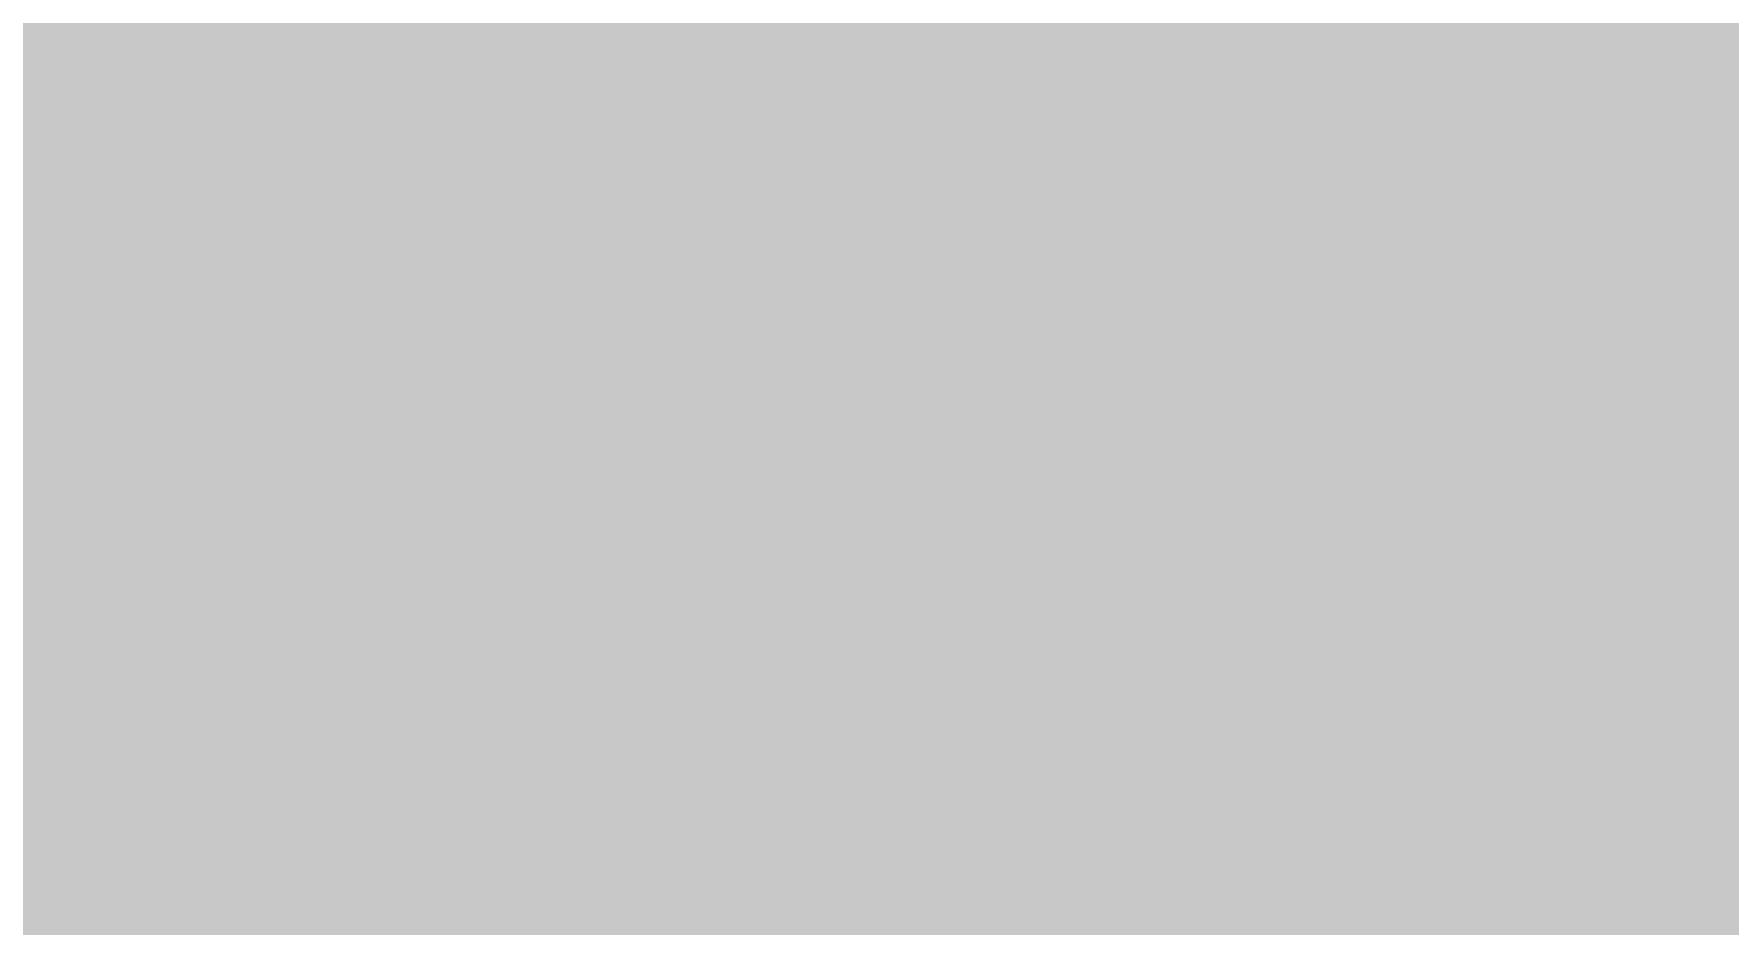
# Model space of a CAD drawing. Header units: millimetres. Extents: x -0.08 to 7.12, y -0.08 to 3.98.
# Drawn here: x 0.52 to 0.8624, y 2.7467 to 2.9266 of the extents above; entities that cross this region are included whole.
import ezdxf

# ---------------------------------------------------------------- set-up
doc = ezdxf.new("R2010")
doc.units = ezdxf.units.MM
doc.header["$MEASUREMENT"] = 0
for name, color, linetype in [('BottomLayer', 5, 'Continuous'), ('BottomSolder', 6, 'Continuous'), ('TopLayer', 1, 'Continuous'), ('TopOverlay', 2, 'Continuous'), ('TopPaste', 8, 'Continuous'), ('TopSolder', 216, 'Continuous'), ('ViaHoleLayer', 16, 'Continuous')]:
    doc.layers.add(name, color=color, linetype=linetype)
doc.styles.add('Arial', font='', dxfattribs={"height": 0.2})
doc.styles.get('Arial').set_extended_font_data('Arial')

# ---------------------------------------------------------------- blocks, each defined once
blk = doc.blocks.new('T__________21')
at = {"layer": 'TopLayer'}
blk.add_hatch(color=1, dxfattribs=at).paths.add_polyline_path([(0.015, 0.03), (-0.015, 0.03), (-0.03, 0.015), (-0.03, -0.015), (-0.015, -0.03), (0.015, -0.03), (0.03, -0.015), (0.03, 0.015)])
at = {"layer": 'TopPaste'}
blk.add_hatch(color=8, dxfattribs=at).paths.add_polyline_path([(0.015, 0.03), (-0.015, 0.03), (-0.03, 0.015), (-0.03, -0.015), (-0.015, -0.03), (0.015, -0.03), (0.03, -0.015), (0.03, 0.015)])
at = {"layer": 'TopSolder'}
blk.add_hatch(color=216, dxfattribs=at).paths.add_polyline_path([(0.017, 0.034), (-0.017, 0.034), (-0.034, 0.017), (-0.034, -0.017), (-0.017, -0.034), (0.017, -0.034), (0.034, -0.017), (0.034, 0.017)])
at = {"layer": 'TopOverlay', "const_width": 0.00787}
for points in [[(-0.037, 0.017), (-0.017, 0.037)], [(-0.017, 0.037), (0.017, 0.037)], [(-0.017, 0.037), (0.017, 0.037)], [(0.017, 0.037), (0.037, 0.017)], [(-0.037, -0.017), (-0.037, 0.017)], [(0.037, -0.017), (0.037, 0.017)], [(-0.037, -0.017), (-0.017, -0.037)], [(0.017, -0.037), (0.037, -0.017)], [(-0.017, -0.037), (0.017, -0.037)], [(-0.017, -0.037), (0.017, -0.037)]]:
    blk.add_lwpolyline(points, dxfattribs=at)
at = {"layer": 'TopOverlay', "const_width": 0.00394}
for points in [[(-0.01897, 0.037, 1), (-0.01503, 0.037, 1)], [(-0.01897, 0.037, 1), (-0.01503, 0.037, 1)], [(-0.01897, 0.037, 1), (-0.01503, 0.037, 1)], [(0.01503, 0.037, 1), (0.01897, 0.037, 1)], [(0.01503, 0.037, 1), (0.01897, 0.037, 1)], [(0.01503, 0.037, 1), (0.01897, 0.037, 1)], [(-0.03897, 0.017, 1), (-0.03503, 0.017, 1)], [(-0.03897, 0.017, 1), (-0.03503, 0.017, 1)], [(0.03503, 0.017, 1), (0.03897, 0.017, 1)], [(0.03503, 0.017, 1), (0.03897, 0.017, 1)], [(-0.03897, -0.017, 1), (-0.03503, -0.017, 1)], [(-0.03897, -0.017, 1), (-0.03503, -0.017, 1)], [(0.03503, -0.017, 1), (0.03897, -0.017, 1)], [(0.03503, -0.017, 1), (0.03897, -0.017, 1)], [(-0.01897, -0.037, 1), (-0.01503, -0.037, 1)], [(-0.01897, -0.037, 1), (-0.01503, -0.037, 1)], [(-0.01897, -0.037, 1), (-0.01503, -0.037, 1)], [(0.01503, -0.037, 1), (0.01897, -0.037, 1)], [(0.01503, -0.037, 1), (0.01897, -0.037, 1)], [(0.01503, -0.037, 1), (0.01897, -0.037, 1)]]:
    blk.add_lwpolyline(points, format="xyb", close=True, dxfattribs=at)
blk = doc.blocks.new('SOT__223_35')
at = {"layer": 'TopLayer'}
for points in [[(-0.0748, 0.15945), (0.0748, 0.15945), (0.0748, 0.08071), (-0.0748, 0.08071)], [(-0.12008, -0.08071), (-0.06102, -0.08071), (-0.06102, -0.15945), (-0.12008, -0.15945)], [(-0.02953, -0.08071), (0.02953, -0.08071), (0.02953, -0.15945), (-0.02953, -0.15945)], [(0.06102, -0.08071), (0.12008, -0.08071), (0.12008, -0.15945), (0.06102, -0.15945)]]:
    blk.add_hatch(color=1, dxfattribs=at).paths.add_polyline_path(points)
at = {"layer": 'TopPaste'}
for points in [[(-0.0748, 0.15945), (0.0748, 0.15945), (0.0748, 0.08071), (-0.0748, 0.08071)], [(-0.12008, -0.08071), (-0.06102, -0.08071), (-0.06102, -0.15945), (-0.12008, -0.15945)], [(-0.02953, -0.08071), (0.02953, -0.08071), (0.02953, -0.15945), (-0.02953, -0.15945)], [(0.06102, -0.08071), (0.12008, -0.08071), (0.12008, -0.15945), (0.06102, -0.15945)]]:
    blk.add_hatch(color=8, dxfattribs=at).paths.add_polyline_path(points)
at = {"layer": 'TopSolder'}
for points in [[(-0.0788, 0.16345), (0.0788, 0.16345), (0.0788, 0.07671), (-0.0788, 0.07671)], [(-0.12408, -0.07671), (-0.05702, -0.07671), (-0.05702, -0.16345), (-0.12408, -0.16345)], [(-0.03353, -0.07671), (0.03353, -0.07671), (0.03353, -0.16345), (-0.03353, -0.16345)], [(0.05702, -0.07671), (0.12408, -0.07671), (0.12408, -0.16345), (0.05702, -0.16345)]]:
    blk.add_hatch(color=216, dxfattribs=at).paths.add_polyline_path(points)
at = {"layer": 'TopOverlay'}
for points, const_width in [([(-0.13, -0.072), (-0.13, 0.071)], 0.005), ([(-0.13, 0.071), (0.13, 0.071)], 0.005), ([(0.13, -0.072), (0.13, 0.071)], 0.005), ([(-0.13, -0.072), (0.13, -0.072)], 0.005), ([(-0.132, -0.126), (-0.132, -0.116)], 0.00787), ([(-0.132, -0.116), (-0.127, -0.121)], 0.00787), ([(-0.132, -0.126), (-0.127, -0.121)], 0.00787)]:
    blk.add_lwpolyline(points, dxfattribs=dict(at, const_width=const_width))
for points, const_width in [([(-0.13125, 0.071, 1), (-0.12875, 0.071, 1)], 0.0025), ([(-0.13125, 0.071, 1), (-0.12875, 0.071, 1)], 0.0025), ([(0.12875, 0.071, 1), (0.13125, 0.071, 1)], 0.0025), ([(0.12875, 0.071, 1), (0.13125, 0.071, 1)], 0.0025), ([(-0.13125, -0.072, 1), (-0.12875, -0.072, 1)], 0.0025), ([(-0.13125, -0.072, 1), (-0.12875, -0.072, 1)], 0.0025), ([(0.12875, -0.072, 1), (0.13125, -0.072, 1)], 0.0025), ([(0.12875, -0.072, 1), (0.13125, -0.072, 1)], 0.0025), ([(-0.13397, -0.116, 1), (-0.13003, -0.116, 1)], 0.00394), ([(-0.13397, -0.116, 1), (-0.13003, -0.116, 1)], 0.00394), ([(-0.12897, -0.121, 1), (-0.12503, -0.121, 1)], 0.00394), ([(-0.12897, -0.121, 1), (-0.12503, -0.121, 1)], 0.00394), ([(-0.13397, -0.126, 1), (-0.13003, -0.126, 1)], 0.00394), ([(-0.13397, -0.126, 1), (-0.13003, -0.126, 1)], 0.00394)]:
    blk.add_lwpolyline(points, format="xyb", close=True, dxfattribs=dict(at, const_width=const_width))
blk = doc.blocks.new('T__________63')
at = {"layer": 'TopLayer'}
blk.add_hatch(color=1, dxfattribs=at).paths.add_polyline_path([(0.015, 0.03), (-0.015, 0.03), (-0.03, 0.015), (-0.03, -0.015), (-0.015, -0.03), (0.015, -0.03), (0.03, -0.015), (0.03, 0.015)])
at = {"layer": 'TopPaste'}
blk.add_hatch(color=8, dxfattribs=at).paths.add_polyline_path([(0.015, 0.03), (-0.015, 0.03), (-0.03, 0.015), (-0.03, -0.015), (-0.015, -0.03), (0.015, -0.03), (0.03, -0.015), (0.03, 0.015)])
at = {"layer": 'TopSolder'}
blk.add_hatch(color=216, dxfattribs=at).paths.add_polyline_path([(0.017, 0.034), (-0.017, 0.034), (-0.034, 0.017), (-0.034, -0.017), (-0.017, -0.034), (0.017, -0.034), (0.034, -0.017), (0.034, 0.017)])
at = {"layer": 'TopOverlay', "const_width": 0.00787}
for points in [[(-0.037, 0.017), (-0.017, 0.037)], [(-0.017, 0.037), (0.017, 0.037)], [(-0.017, 0.037), (0.017, 0.037)], [(0.017, 0.037), (0.037, 0.017)], [(-0.037, -0.017), (-0.037, 0.017)], [(0.037, -0.017), (0.037, 0.017)], [(-0.037, -0.017), (-0.017, -0.037)], [(0.017, -0.037), (0.037, -0.017)], [(-0.017, -0.037), (0.017, -0.037)], [(-0.017, -0.037), (0.017, -0.037)]]:
    blk.add_lwpolyline(points, dxfattribs=at)
at = {"layer": 'TopOverlay', "const_width": 0.00394}
for points in [[(-0.01897, 0.037, 1), (-0.01503, 0.037, 1)], [(-0.01897, 0.037, 1), (-0.01503, 0.037, 1)], [(-0.01897, 0.037, 1), (-0.01503, 0.037, 1)], [(0.01503, 0.037, 1), (0.01897, 0.037, 1)], [(0.01503, 0.037, 1), (0.01897, 0.037, 1)], [(0.01503, 0.037, 1), (0.01897, 0.037, 1)], [(-0.03897, 0.017, 1), (-0.03503, 0.017, 1)], [(-0.03897, 0.017, 1), (-0.03503, 0.017, 1)], [(0.03503, 0.017, 1), (0.03897, 0.017, 1)], [(0.03503, 0.017, 1), (0.03897, 0.017, 1)], [(-0.03897, -0.017, 1), (-0.03503, -0.017, 1)], [(-0.03897, -0.017, 1), (-0.03503, -0.017, 1)], [(0.03503, -0.017, 1), (0.03897, -0.017, 1)], [(0.03503, -0.017, 1), (0.03897, -0.017, 1)], [(-0.01897, -0.037, 1), (-0.01503, -0.037, 1)], [(-0.01897, -0.037, 1), (-0.01503, -0.037, 1)], [(-0.01897, -0.037, 1), (-0.01503, -0.037, 1)], [(0.01503, -0.037, 1), (0.01897, -0.037, 1)], [(0.01503, -0.037, 1), (0.01897, -0.037, 1)], [(0.01503, -0.037, 1), (0.01897, -0.037, 1)]]:
    blk.add_lwpolyline(points, format="xyb", close=True, dxfattribs=at)
blk = doc.blocks.new('C___0603_93')
at = {"layer": 'TopLayer'}
for points in [[(-0.015, 0.0175), (-0.015, -0.0175), (-0.045, -0.0175), (-0.045, 0.0175)], [(0.045, 0.0175), (0.045, -0.0175), (0.015, -0.0175), (0.015, 0.0175)]]:
    blk.add_hatch(color=1, dxfattribs=at).paths.add_polyline_path(points)
at = {"layer": 'TopPaste'}
for points in [[(-0.015, 0.0175), (-0.015, -0.0175), (-0.045, -0.0175), (-0.045, 0.0175)], [(0.045, 0.0175), (0.045, -0.0175), (0.015, -0.0175), (0.015, 0.0175)]]:
    blk.add_hatch(color=8, dxfattribs=at).paths.add_polyline_path(points)
at = {"layer": 'TopSolder'}
for points in [[(-0.01264, 0.01986), (-0.01264, -0.01986), (-0.04736, -0.01986), (-0.04736, 0.01986)], [(0.04736, 0.01986), (0.04736, -0.01986), (0.01264, -0.01986), (0.01264, 0.01986)]]:
    blk.add_hatch(color=216, dxfattribs=at).paths.add_polyline_path(points)
at = {"layer": 'TopOverlay', "const_width": 0.005}
for points in [[(-0.049, 0.021), (-0.018, 0.021)], [(-0.049, 0.021), (-0.049, -0.021)], [(0.018, 0.021), (0.049, 0.021)], [(0.049, 0.021), (0.049, -0.021)], [(-0.049, -0.021), (-0.018, -0.021)], [(0.018, -0.021), (0.049, -0.021)]]:
    blk.add_lwpolyline(points, dxfattribs=at)
at = {"layer": 'TopOverlay', "const_width": 0.0025}
for points in [[(-0.05025, 0.021, 1), (-0.04775, 0.021, 1)], [(-0.05025, 0.021, 1), (-0.04775, 0.021, 1)], [(-0.01925, 0.021, 1), (-0.01675, 0.021, 1)], [(0.01675, 0.021, 1), (0.01925, 0.021, 1)], [(0.04775, 0.021, 1), (0.05025, 0.021, 1)], [(0.04775, 0.021, 1), (0.05025, 0.021, 1)], [(-0.05025, -0.021, 1), (-0.04775, -0.021, 1)], [(-0.05025, -0.021, 1), (-0.04775, -0.021, 1)], [(-0.01925, -0.021, 1), (-0.01675, -0.021, 1)], [(0.01675, -0.021, 1), (0.01925, -0.021, 1)], [(0.04775, -0.021, 1), (0.05025, -0.021, 1)], [(0.04775, -0.021, 1), (0.05025, -0.021, 1)]]:
    blk.add_lwpolyline(points, format="xyb", close=True, dxfattribs=at)

msp = doc.modelspace()

# ---------------------------------------------------------------- hatches: boundary and pattern name
at = {"layer": 'BottomLayer'}
msp.add_hatch(color=5, dxfattribs=at).paths.add_polyline_path([(0.385, 2.738), (0.939, 2.738), (0.939, 2.958), (0.385, 2.958)])
h = msp.add_hatch(color=5, dxfattribs=at)
edge = h.paths.add_edge_path()
edge.add_arc((0.7, 2.92), 0.01181, 0, 360)
h = msp.add_hatch(color=5, dxfattribs=at)
edge = h.paths.add_edge_path()
edge.add_arc((0.7, 2.884), 0.01181, 0, 360)
h = msp.add_hatch(color=5, dxfattribs=at)
edge = h.paths.add_edge_path()
edge.add_arc((0.7, 2.848), 0.01181, 0, 360)
at = {"layer": 'BottomSolder'}
h = msp.add_hatch(color=6, dxfattribs=at)
edge = h.paths.add_edge_path()
edge.add_arc((0.7, 2.92), 0.01581, 0, 360)
h = msp.add_hatch(color=6, dxfattribs=at)
edge = h.paths.add_edge_path()
edge.add_arc((0.7, 2.884), 0.01581, 0, 360)
h = msp.add_hatch(color=6, dxfattribs=at)
edge = h.paths.add_edge_path()
edge.add_arc((0.7, 2.848), 0.01581, 0, 360)
at = {"layer": 'TopLayer'}
for points in [[(0.383, 2.773), (0.727, 2.773), (0.727, 2.938), (0.383, 2.938)], [(0.563, 2.597), (0.637, 2.597), (0.637, 2.79), (0.563, 2.79)]]:
    msp.add_hatch(color=1, dxfattribs=at).paths.add_polyline_path(points)
h = msp.add_hatch(color=1, dxfattribs=at)
edge = h.paths.add_edge_path()
edge.add_arc((0.7, 2.92), 0.01181, 0, 360)
h = msp.add_hatch(color=1, dxfattribs=at)
edge = h.paths.add_edge_path()
edge.add_arc((0.7, 2.884), 0.01181, 0, 360)
h = msp.add_hatch(color=1, dxfattribs=at)
edge = h.paths.add_edge_path()
edge.add_arc((0.7, 2.848), 0.01181, 0, 360)
at = {"layer": 'TopSolder'}
h = msp.add_hatch(color=216, dxfattribs=at)
edge = h.paths.add_edge_path()
edge.add_arc((0.7, 2.92), 0.01581, 0, 360)
h = msp.add_hatch(color=216, dxfattribs=at)
edge = h.paths.add_edge_path()
edge.add_arc((0.7, 2.884), 0.01581, 0, 360)
h = msp.add_hatch(color=216, dxfattribs=at)
edge = h.paths.add_edge_path()
edge.add_arc((0.7, 2.848), 0.01581, 0, 360)
at = {"layer": 'ViaHoleLayer'}
h = msp.add_hatch(color=16, dxfattribs=at)
edge = h.paths.add_edge_path()
edge.add_arc((0.7, 2.92), 0.00591, 0, 360)
h = msp.add_hatch(color=16, dxfattribs=at)
edge = h.paths.add_edge_path()
edge.add_arc((0.7, 2.884), 0.00591, 0, 360)
h = msp.add_hatch(color=16, dxfattribs=at)
edge = h.paths.add_edge_path()
edge.add_arc((0.7, 2.848), 0.00591, 0, 360)

# ---------------------------------------------------------------- linework, layer by layer
at = {"layer": 'TopLayer'}
for points, const_width in [([(0.79426, 2.98231), (0.88858, 2.888)], 0.008), ([(0.83993, 2.92594), (0.8963, 2.98231)], 0.008), ([(0.85407, 2.9118), (0.92459, 2.98231)], 0.008), ([(0.79452, 2.97135), (0.87787, 2.888)], 0.008), ([(0.78106, 2.95795), (0.895, 2.844)], 0.02), ([(0.736, 2.816), (0.736, 2.93894)], 0.008), ([(0.736, 2.90686), (0.76808, 2.93894)], 0.008), ([(0.75278, 2.93894), (0.851, 2.84072)], 0.008), ([(0.77319, 2.93894), (0.851, 2.86113)], 0.008), ([(0.736, 2.92744), (0.84202, 2.82142)], 0.008), ([(0.736, 2.87858), (0.78477, 2.92736)], 0.008), ([(0.736, 2.8503), (0.79892, 2.91321)], 0.008), ([(0.736, 2.89916), (0.82666, 2.8085)], 0.008), ([(0.736, 2.82201), (0.81306, 2.89907)], 0.008), ([(0.75827, 2.816), (0.8272, 2.88493)], 0.008), ([(0.736, 2.87087), (0.79087, 2.816)], 0.008), ([(0.78656, 2.816), (0.84134, 2.87079)], 0.008), ([(0.851, 2.83041), (0.851, 2.86113)], 0.008), ([(0.80734, 2.8085), (0.851, 2.85216)], 0.008), ([(0.838, 2.787), (0.895, 2.844)], 0.025), ([(0.855, 2.844), (0.895, 2.844)], 0.01), ([(0.736, 2.84259), (0.76259, 2.816)], 0.008), ([(0.82909, 2.8085), (0.851, 2.83041)], 0.008), ([(0.736, 2.816), (0.7935, 2.816)], 0.008), ([(0.79087, 2.816), (0.7935, 2.81337)], 0.008), ([(0.7935, 2.8085), (0.7935, 2.816)], 0.008), ([(0.762, 2.787), (0.762, 2.812)], 0.01), ([(0.7935, 2.81337), (0.79837, 2.8085)], 0.008), ([(0.59655, 2.64), (0.59655, 2.80155)], 0.025), ([(0.7935, 2.8085), (0.82909, 2.8085)], 0.008), ([(0.8532, 2.7718), (0.88141, 2.8)], 0.008), ([(0.762, 2.787), (0.838, 2.787)], 0.025), ([(0.856, 2.7735), (0.8755, 2.793)], 0.008), ([(0.762, 2.762), (0.762, 2.787)], 0.01), ([(0.856, 2.7345), (0.856, 2.7735)], 0.008), ([(0.79769, 2.714), (0.856, 2.77231)], 0.008), ([(0.374, 2.764), (0.554, 2.764)], 0.008), ([(0.52541, 2.75284), (0.53657, 2.764)], 0.008), ([(0.53174, 2.764), (0.54291, 2.75284)], 0.008), ([(0.554, 2.619), (0.554, 2.764)], 0.008), ([(0.646, 2.7603), (0.6497, 2.764)], 0.008), ([(0.646, 2.764), (0.7305, 2.764)], 0.008), ([(0.646, 2.7555), (0.646, 2.764)], 0.008), ([(0.646, 2.76288), (0.65338, 2.7555)], 0.008), ([(0.66949, 2.7555), (0.67799, 2.764)], 0.008), ([(0.67317, 2.764), (0.68167, 2.7555)], 0.008), ([(0.69777, 2.7555), (0.70627, 2.764)], 0.008), ([(0.70145, 2.764), (0.70995, 2.7555)], 0.008), ([(0.7305, 2.758), (0.7305, 2.764)], 0.008), ([(0.7305, 2.76323), (0.73573, 2.758)], 0.008), ([(0.7935, 2.758), (0.7935, 2.7655)], 0.008), ([(0.7935, 2.7655), (0.838, 2.7655)], 0.008), ([(0.797, 2.74159), (0.82091, 2.7655)], 0.008), ([(0.81309, 2.7655), (0.86459, 2.714)], 0.008), ([(0.84114, 2.76573), (0.856, 2.75087)], 0.008), ([(0.72606, 2.7555), (0.7305, 2.75994)], 0.008), ([(0.7305, 2.758), (0.7935, 2.758)], 0.008), ([(0.73573, 2.758), (0.73823, 2.7555)], 0.008), ([(0.75434, 2.7555), (0.75684, 2.758)], 0.008), ([(0.76402, 2.758), (0.76652, 2.7555)], 0.008), ([(0.78263, 2.7555), (0.78513, 2.758)], 0.008), ([(0.7923, 2.758), (0.7948, 2.7555)], 0.008), ([(0.37, 2.75284), (0.5534, 2.75284)], 0.008), ([(0.5534, 2.52), (0.5534, 2.75284)], 0.008), ([(0.646, 2.7555), (0.797, 2.7555)], 0.008), ([(0.646, 2.592), (0.646, 2.7555)], 0.008), ([(0.646, 2.592), (0.646, 2.7555)], 0.008), ([(0.7948, 2.7555), (0.797, 2.7533)], 0.008), ([(0.797, 2.714), (0.797, 2.7555)], 0.008), ([(0.797, 2.7533), (0.8363, 2.714)], 0.008), ([(0.82598, 2.714), (0.856, 2.74402)], 0.008)]:
    msp.add_lwpolyline(points, dxfattribs=dict(at, const_width=const_width))
for points, const_width in [([(0.734, 2.92744, 1), (0.738, 2.92744, 1)], 0.004), ([(0.78277, 2.92736, 1), (0.78677, 2.92736, 1)], 0.004), ([(0.83793, 2.92594, 1), (0.84193, 2.92594, 1)], 0.004), ([(0.79692, 2.91321, 1), (0.80092, 2.91321, 1)], 0.004), ([(0.85207, 2.9118, 1), (0.85607, 2.9118, 1)], 0.004), ([(0.734, 2.90686, 1), (0.738, 2.90686, 1)], 0.004), ([(0.734, 2.89916, 1), (0.738, 2.89916, 1)], 0.004), ([(0.81106, 2.89907, 1), (0.81506, 2.89907, 1)], 0.004), ([(0.8252, 2.88493, 1), (0.8292, 2.88493, 1)], 0.004), ([(0.734, 2.87858, 1), (0.738, 2.87858, 1)], 0.004), ([(0.734, 2.87087, 1), (0.738, 2.87087, 1)], 0.004), ([(0.83934, 2.87079, 1), (0.84334, 2.87079, 1)], 0.004), ([(0.849, 2.86113, 1), (0.853, 2.86113, 1)], 0.004), ([(0.849, 2.86113, 1), (0.853, 2.86113, 1)], 0.004), ([(0.849, 2.85216, 1), (0.853, 2.85216, 1)], 0.004), ([(0.734, 2.8503, 1), (0.738, 2.8503, 1)], 0.004), ([(0.8525, 2.844, 1), (0.8575, 2.844, 1)], 0.005), ([(0.734, 2.84259, 1), (0.738, 2.84259, 1)], 0.004), ([(0.849, 2.84072, 1), (0.853, 2.84072, 1)], 0.004), ([(0.849, 2.83041, 1), (0.853, 2.83041, 1)], 0.004), ([(0.849, 2.83041, 1), (0.853, 2.83041, 1)], 0.004), ([(0.734, 2.82201, 1), (0.738, 2.82201, 1)], 0.004), ([(0.84002, 2.82142, 1), (0.84402, 2.82142, 1)], 0.004), ([(0.734, 2.816, 1), (0.738, 2.816, 1)], 0.004), ([(0.734, 2.816, 1), (0.738, 2.816, 1)], 0.004), ([(0.75627, 2.816, 1), (0.76027, 2.816, 1)], 0.004), ([(0.76059, 2.816, 1), (0.76459, 2.816, 1)], 0.004), ([(0.78456, 2.816, 1), (0.78856, 2.816, 1)], 0.004), ([(0.78887, 2.816, 1), (0.79287, 2.816, 1)], 0.004), ([(0.78887, 2.816, 1), (0.79287, 2.816, 1)], 0.004), ([(0.7915, 2.816, 1), (0.7955, 2.816, 1)], 0.004), ([(0.7915, 2.816, 1), (0.7955, 2.816, 1)], 0.004), ([(0.7595, 2.812, 1), (0.7645, 2.812, 1)], 0.005), ([(0.7915, 2.81337, 1), (0.7955, 2.81337, 1)], 0.004), ([(0.7915, 2.81337, 1), (0.7955, 2.81337, 1)], 0.004), ([(0.5903, 2.80155, 1), (0.6028, 2.80155, 1)], 0.0125), ([(0.7915, 2.8085, 1), (0.7955, 2.8085, 1)], 0.004), ([(0.7915, 2.8085, 1), (0.7955, 2.8085, 1)], 0.004), ([(0.79637, 2.8085, 1), (0.80037, 2.8085, 1)], 0.004), ([(0.80534, 2.8085, 1), (0.80934, 2.8085, 1)], 0.004), ([(0.82466, 2.8085, 1), (0.82866, 2.8085, 1)], 0.004), ([(0.82709, 2.8085, 1), (0.83109, 2.8085, 1)], 0.004), ([(0.82709, 2.8085, 1), (0.83109, 2.8085, 1)], 0.004), ([(0.75575, 2.787, 1), (0.76825, 2.787, 1)], 0.0125), ([(0.83175, 2.787, 1), (0.84425, 2.787, 1)], 0.0125), ([(0.83175, 2.787, 1), (0.84425, 2.787, 1)], 0.0125), ([(0.7595, 2.787, 1), (0.7645, 2.787, 1)], 0.005), ([(0.7595, 2.787, 1), (0.7645, 2.787, 1)], 0.005), ([(0.854, 2.7735, 1), (0.858, 2.7735, 1)], 0.004), ([(0.854, 2.7735, 1), (0.858, 2.7735, 1)], 0.004), ([(0.8512, 2.7718, 1), (0.8552, 2.7718, 1)], 0.004), ([(0.8512, 2.7718, 1), (0.8552, 2.7718, 1)], 0.004), ([(0.8512, 2.7718, 1), (0.8552, 2.7718, 1)], 0.004), ([(0.854, 2.77231, 1), (0.858, 2.77231, 1)], 0.004), ([(0.52974, 2.764, 1), (0.53374, 2.764, 1)], 0.004), ([(0.53457, 2.764, 1), (0.53857, 2.764, 1)], 0.004), ([(0.552, 2.764, 1), (0.556, 2.764, 1)], 0.004), ([(0.552, 2.764, 1), (0.556, 2.764, 1)], 0.004), ([(0.644, 2.764, 1), (0.648, 2.764, 1)], 0.004), ([(0.644, 2.764, 1), (0.648, 2.764, 1)], 0.004), ([(0.644, 2.76288, 1), (0.648, 2.76288, 1)], 0.004), ([(0.6477, 2.764, 1), (0.6517, 2.764, 1)], 0.004), ([(0.67117, 2.764, 1), (0.67517, 2.764, 1)], 0.004), ([(0.67599, 2.764, 1), (0.67999, 2.764, 1)], 0.004), ([(0.69945, 2.764, 1), (0.70345, 2.764, 1)], 0.004), ([(0.70427, 2.764, 1), (0.70827, 2.764, 1)], 0.004), ([(0.7285, 2.764, 1), (0.7325, 2.764, 1)], 0.004), ([(0.7285, 2.764, 1), (0.7325, 2.764, 1)], 0.004), ([(0.7285, 2.76323, 1), (0.7325, 2.76323, 1)], 0.004), ([(0.7595, 2.762, 1), (0.7645, 2.762, 1)], 0.005), ([(0.7915, 2.7655, 1), (0.7955, 2.7655, 1)], 0.004), ([(0.7915, 2.7655, 1), (0.7955, 2.7655, 1)], 0.004), ([(0.81109, 2.7655, 1), (0.81509, 2.7655, 1)], 0.004), ([(0.81891, 2.7655, 1), (0.82291, 2.7655, 1)], 0.004), ([(0.836, 2.7655, 1), (0.84, 2.7655, 1)], 0.004), ([(0.836, 2.7655, 1), (0.84, 2.7655, 1)], 0.004), ([(0.836, 2.7655, 1), (0.84, 2.7655, 1)], 0.004), ([(0.83914, 2.76573, 1), (0.84314, 2.76573, 1)], 0.004), ([(0.644, 2.7603, 1), (0.648, 2.7603, 1)], 0.004), ([(0.7285, 2.75994, 1), (0.7325, 2.75994, 1)], 0.004), ([(0.7285, 2.758, 1), (0.7325, 2.758, 1)], 0.004), ([(0.7285, 2.758, 1), (0.7325, 2.758, 1)], 0.004), ([(0.73373, 2.758, 1), (0.73773, 2.758, 1)], 0.004), ([(0.73373, 2.758, 1), (0.73773, 2.758, 1)], 0.004), ([(0.75484, 2.758, 1), (0.75884, 2.758, 1)], 0.004), ([(0.76202, 2.758, 1), (0.76602, 2.758, 1)], 0.004), ([(0.78313, 2.758, 1), (0.78713, 2.758, 1)], 0.004), ([(0.7903, 2.758, 1), (0.7943, 2.758, 1)], 0.004), ([(0.7915, 2.758, 1), (0.7955, 2.758, 1)], 0.004), ([(0.7915, 2.758, 1), (0.7955, 2.758, 1)], 0.004), ([(0.52341, 2.75284, 1), (0.52741, 2.75284, 1)], 0.004), ([(0.54091, 2.75284, 1), (0.54491, 2.75284, 1)], 0.004), ([(0.5514, 2.75284, 1), (0.5554, 2.75284, 1)], 0.004), ([(0.5514, 2.75284, 1), (0.5554, 2.75284, 1)], 0.004), ([(0.644, 2.7555, 1), (0.648, 2.7555, 1)], 0.004), ([(0.644, 2.7555, 1), (0.648, 2.7555, 1)], 0.004), ([(0.644, 2.7555, 1), (0.648, 2.7555, 1)], 0.004), ([(0.644, 2.7555, 1), (0.648, 2.7555, 1)], 0.004), ([(0.65138, 2.7555, 1), (0.65538, 2.7555, 1)], 0.004), ([(0.66749, 2.7555, 1), (0.67149, 2.7555, 1)], 0.004), ([(0.67967, 2.7555, 1), (0.68367, 2.7555, 1)], 0.004), ([(0.69577, 2.7555, 1), (0.69977, 2.7555, 1)], 0.004), ([(0.70795, 2.7555, 1), (0.71195, 2.7555, 1)], 0.004), ([(0.72406, 2.7555, 1), (0.72806, 2.7555, 1)], 0.004), ([(0.73623, 2.7555, 1), (0.74023, 2.7555, 1)], 0.004), ([(0.75234, 2.7555, 1), (0.75634, 2.7555, 1)], 0.004), ([(0.76452, 2.7555, 1), (0.76852, 2.7555, 1)], 0.004), ([(0.78063, 2.7555, 1), (0.78463, 2.7555, 1)], 0.004), ([(0.7928, 2.7555, 1), (0.7968, 2.7555, 1)], 0.004), ([(0.7928, 2.7555, 1), (0.7968, 2.7555, 1)], 0.004), ([(0.795, 2.7555, 1), (0.799, 2.7555, 1)], 0.004), ([(0.795, 2.7555, 1), (0.799, 2.7555, 1)], 0.004), ([(0.795, 2.7533, 1), (0.799, 2.7533, 1)], 0.004), ([(0.795, 2.7533, 1), (0.799, 2.7533, 1)], 0.004), ([(0.854, 2.75087, 1), (0.858, 2.75087, 1)], 0.004), ([(0.854, 2.74402, 1), (0.858, 2.74402, 1)], 0.004)]:
    msp.add_lwpolyline(points, format="xyb", close=True, dxfattribs=dict(at, const_width=const_width))
at = {"layer": 'TopLayer', "const_width": 0.008}
msp.add_lwpolyline([(0.8532, 2.7718, -0.198912), (0.838, 2.7655)], format="xyb", dxfattribs=at)
msp.add_lwpolyline([(0.8532, 2.7718, -0.198912), (0.838, 2.7655)], format="xyb", dxfattribs=at)

# ---------------------------------------------------------------- block references
for name, p in [('SOT__223_35', (0.59655, 2.76008)), ('T__________21', (0.895, 2.844)), ('T__________63', (0.895, 2.754))]:
    msp.add_blockref(name, p)
at = {"rotation": 90}
msp.add_blockref('C___0603_93', (0.762, 2.757), dxfattribs=at)

# ---------------------------------------------------------------- texts
at = {"layer": 'TopOverlay', "style": 'Arial'}
msp.add_text('C8', height=0.045, dxfattribs=at).set_placement((0.73551, 2.81551))

doc.saveas('drawing.dxf')
